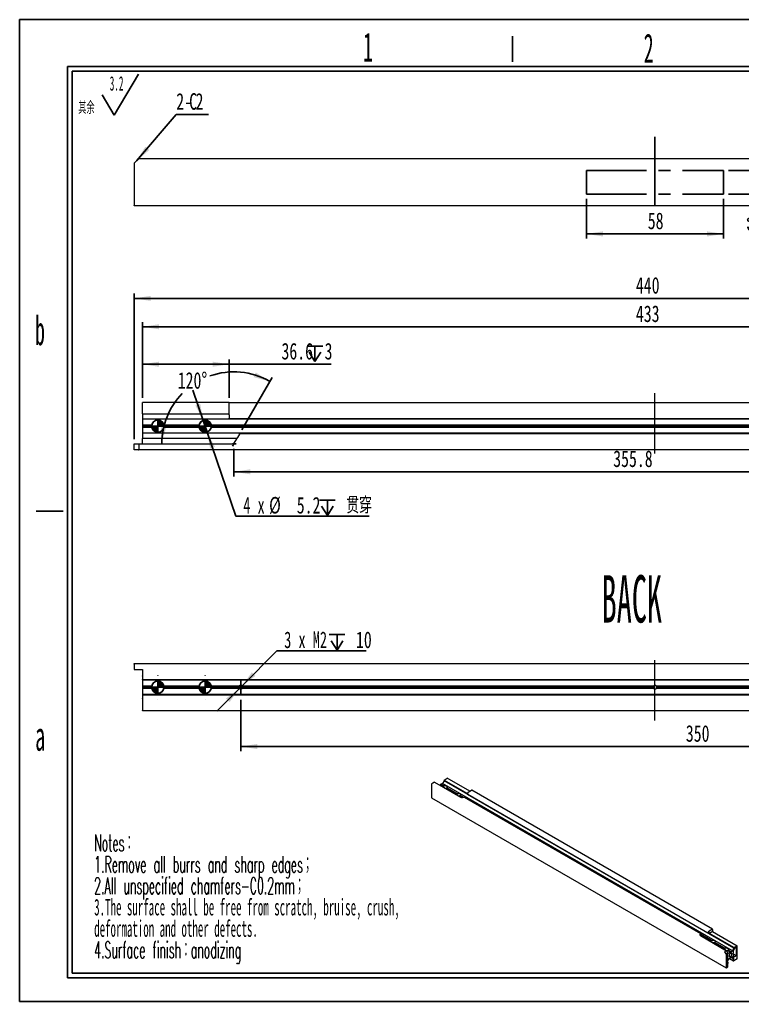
# Model space of a CAD drawing. Header units: millimetres. Extents: x 2 to 295, y 1 to 209.
# Drawn here: x 1.6 to 154.2, y 1.3 to 208.7 of the extents above; entities that cross this region are included whole.
import ezdxf

# ---------------------------------------------------------------- set-up
doc = ezdxf.new("R2010")
doc.units = ezdxf.units.MM
doc.linetypes.add('CENTERX2', pattern=[20.32, 12.7, -2.54, 2.54, -2.54])
doc.layers.add('SLD-0', color=179, linetype='Continuous')
doc.styles.add('SLDTEXTSTYLE0', font='TXT', dxfattribs={"width": 0.469, "bigfont": 'bigfont'})
doc.styles.add('SLDTEXTSTYLE1', font='TXT', dxfattribs={"width": 0.469})
doc.styles.add('SLDTEXTSTYLE15', font='TXT', dxfattribs={"width": 0.7})
doc.styles.add('SLDTEXTSTYLE16', font='TXT', dxfattribs={"width": 0.633333})
doc.styles.add('SLDTEXTSTYLE17', font='TXT', dxfattribs={"width": 0.7, "bigfont": 'bigfont'})
doc.styles.add('SLDTEXTSTYLE3', font='TXT', dxfattribs={"width": 0.484, "bigfont": 'bigfont'})
doc.styles.add('SLDTEXTSTYLE4', font='TXT', dxfattribs={"width": 0.484})
doc.styles.add('SLDTEXTSTYLE7', font='TXT', dxfattribs={"width": 0.5025})
doc.dimstyles.new('SLDDIMSTYLE0', dxfattribs={"dimtxt": 3.5, "dimasz": 3.5, "dimexe": 0, "dimexo": 0.0625, "dimgap": 0.875, "dimtad": 2, "dimlfac": 2, "dimrnd": 1e-09, "dimzin": 12, "dimdsep": 46, "dimtxsty": 'SLDTEXTSTYLE1', "dimsah": 1, "dimcen": 0.09, "dimadec": 0, "dimazin": 3, "dimtfac": 1, "dimtofl": 0, "dimtmove": 0, "dimatfit": 3, "dimfxl": 0, "dimfrac": 2, "dimtolj": 1, "dimtzin": 12, "dimarcsym": 0})
doc.dimstyles.new('SLDDIMSTYLE1', dxfattribs={"dimtxt": 3.5, "dimasz": 3.5, "dimexe": 0, "dimexo": 0.0625, "dimgap": 0.875, "dimtad": 0, "dimtih": 1, "dimtoh": 1, "dimdec": 4, "dimlfac": 2, "dimzin": 12, "dimdsep": 46, "dimtxsty": 'SLDTEXTSTYLE1', "dimsah": 1, "dimcen": 0.09, "dimadec": 1, "dimazin": 3, "dimtfac": 1, "dimtdec": 1, "dimtofl": 0, "dimtmove": 0, "dimatfit": 3, "dimfxl": 0, "dimfrac": 2, "dimtolj": 1, "dimtzin": 12, "dimarcsym": 0})
doc.dimstyles.new('SLDDIMSTYLE2', dxfattribs={"dimtxt": 3.5, "dimasz": 3.5, "dimexe": 0, "dimexo": 0.0625, "dimgap": 0.875, "dimtad": 0, "dimtih": 1, "dimtoh": 1, "dimdec": 1, "dimlfac": 2, "dimrnd": 1e-09, "dimzin": 12, "dimdsep": 46, "dimtxsty": 'SLDTEXTSTYLE1', "dimsah": 1, "dimcen": 0, "dimadec": 0, "dimazin": 3, "dimtfac": 1, "dimtmove": 0, "dimatfit": 3, "dimfxl": 0, "dimfrac": 2, "dimtolj": 1, "dimtzin": 12, "dimarcsym": 0})
doc.dimstyles.new('SLDDIMSTYLE3', dxfattribs={"dimtxt": 3.5, "dimasz": 3.5, "dimexe": 0, "dimexo": 0.0625, "dimgap": 0.875, "dimtad": 2, "dimlfac": 2, "dimrnd": 1e-09, "dimzin": 12, "dimdsep": 46, "dimtxsty": 'SLDTEXTSTYLE1', "dimsah": 1, "dimcen": 0.09, "dimadec": 0, "dimazin": 3, "dimtfac": 1, "dimtmove": 0, "dimatfit": 0, "dimfxl": 0, "dimfrac": 2, "dimtolj": 1, "dimtzin": 12, "dimarcsym": 0})

# ---------------------------------------------------------------- blocks, each defined once
blk = doc.blocks.new('SW_NOTE_0')
at = {"layer": 'SLD-0', "color": 0}
for q in [(12.74, 9.16), (5.08, 4.83)]:
    blk.add_line((7.63, 0.49), q, dxfattribs=at)
at = {"layer": 'SLD-0', "color": 0, "attachment_point": 1}
for s, insert, char_height, style in [('3.2', (6.66, 8.73), 3.032, 'SLDTEXTSTYLE1'), ('\\M+191B4\\M+1975D', (0, 3.41), 2.6458, 'SLDTEXTSTYLE0')]:
    blk.add_mtext(s, dxfattribs=dict(at, insert=insert, char_height=char_height, style=style))
blk = doc.blocks.new('SW_NOTE_1')
at = {"layer": 'SLD-0', "color": 0, "char_height": 3.5, "attachment_point": 1}
for s, insert, style in [('Notes\\M+18146', (0, 4.51), 'SLDTEXTSTYLE3'), ('1.Remove all burrs and sharp edges\\M+18147', (0, -0.01), 'SLDTEXTSTYLE3'), ('2.All unspecified chamfers-C0.2mm\\M+18147', (0, -4.53), 'SLDTEXTSTYLE3'), ('3.The surface shall be free from scratch, bruise, crush,', (0, -9.05), 'SLDTEXTSTYLE4'), ('deformation and other defects.', (0, -13.57), 'SLDTEXTSTYLE4'), ('4.Surface finish\\M+18146anodizing', (0, -18.09), 'SLDTEXTSTYLE3')]:
    blk.add_mtext(s, dxfattribs=dict(at, insert=insert, style=style))
blk = doc.blocks.new('_D')
at = {"layer": 'SLD-0'}
for p, q in [((46.83, 118.04), (46.83, 112.16)), ((224.73, 118.04), (224.73, 112.16)), ((46.83, 113.16), (224.73, 113.16))]:
    blk.add_line(p, q, dxfattribs=at)
for points in [[(46.83, 113.16), (50.33, 112.62), (50.33, 113.7)], [(224.73, 113.16), (221.23, 113.7), (221.23, 112.62)]]:
    blk.add_solid(points, dxfattribs=at)
at = {"layer": 'SLD-0', "insert": (126.95, 117.67), "char_height": 3.5, "attachment_point": 1, "style": 'SLDTEXTSTYLE15'}
blk.add_mtext('355.8', dxfattribs=at)
blk = doc.blocks.new('SW_SYMBOL_HOLE_DEPTH')
at = {"layer": 'SLD-0', "color": 0}
for p, q in [((0, 875), (800, 875)), ((100, 555), (400, 75)), ((400, 875), (400, 75)), ((700, 555), (400, 75))]:
    blk.add_line(p, q, dxfattribs=at)
blk = doc.blocks.new('_D_1')
at = {"layer": 'SLD-0'}
for p, q in [((27.53, 128.79), (27.53, 136.88)), ((45.83, 128.79), (45.83, 136.88)), ((27.53, 135.88), (45.83, 135.88)), ((45.83, 135.88), (67.36, 135.88))]:
    blk.add_line(p, q, dxfattribs=at)
for points in [[(27.53, 135.88), (31.03, 135.34), (31.03, 136.42)], [(45.83, 135.88), (42.33, 136.42), (42.33, 135.34)]]:
    blk.add_solid(points, dxfattribs=at)
at = {"layer": 'SLD-0', "xscale": 0.004072727272727273, "yscale": 0.004072727272727273, "zscale": 0.004072727272727273}
blk.add_blockref('SW_SYMBOL_HOLE_DEPTH', (62.34, 136.16), dxfattribs=at)
at = {"layer": 'SLD-0', "char_height": 3.5, "attachment_point": 1, "style": 'SLDTEXTSTYLE15'}
for s, insert in [('36.6', (56.89, 140.39)), ('3', (66, 140.39))]:
    blk.add_mtext(s, dxfattribs=dict(at, insert=insert))
blk = doc.blocks.new('_D_2')
at = {"layer": 'SLD-0'}
blk.add_line((48.53, 121.99), (54.95, 133.11), dxfattribs=at)
for start, end in [(60, 109.3054), (135.6509, 180)]:
    blk.add_arc((46.83, 119.04), 15.24, start, end, dxfattribs=at)
for points in [[(54.45, 132.24), (51.46, 134.13), (51.03, 133.15)], [(31.58, 119.04), (32.51, 122.46), (31.44, 122.58)]]:
    blk.add_solid(points, dxfattribs=at)
at = {"layer": 'SLD-0', "insert": (34.98, 134.21), "char_height": 3.5, "attachment_point": 1, "style": 'SLDTEXTSTYLE15'}
blk.add_mtext('120°', dxfattribs=at)
blk = doc.blocks.new('_D_3')
at = {"layer": 'SLD-0'}
for p, q in [((40.36, 124.02), (38.19, 130.39)), ((40.36, 124.02), (41.2, 121.56)), ((41.2, 121.56), (47.25, 103.77)), ((47.25, 103.77), (75.42, 103.77))]:
    blk.add_line(p, q, dxfattribs=at)
blk.add_arc((40.78, 122.79), 1.3, 71.2067, 153.5189, dxfattribs=at)
for points in [[(40.36, 124.02), (39.74, 127.51), (38.72, 127.16)], [(41.2, 121.56), (41.81, 118.07), (42.83, 118.42)]]:
    blk.add_solid(points, dxfattribs=at)
at = {"layer": 'SLD-0', "xscale": 0.004072727272727273, "yscale": 0.004072727272727273, "zscale": 0.004072727272727273}
blk.add_blockref('SW_SYMBOL_HOLE_DEPTH', (64.95, 103.62), dxfattribs=at)
at = {"layer": 'SLD-0', "char_height": 3.5, "attachment_point": 1}
for s, insert, style in [('%%c', (54.28, 107.85), 'SLDTEXTSTYLE15'), ('贯\\M+190FA', (70.59, 107.85), 'SLDTEXTSTYLE17'), ('4 x', (48.83, 107.85), 'SLDTEXTSTYLE16'), ('5.2', (60.12, 107.85), 'SLDTEXTSTYLE15')]:
    blk.add_mtext(s, dxfattribs=dict(at, insert=insert, style=style))
blk = doc.blocks.new('_D_5')
at = {"layer": 'SLD-0'}
for p, q in [((25.78, 120.04), (25.78, 150.79)), ((25.78, 149.79), (245.78, 149.79)), ((245.78, 120.04), (245.78, 150.79))]:
    blk.add_line(p, q, dxfattribs=at)
for points in [[(25.78, 149.79), (29.28, 149.25), (29.28, 150.33)], [(245.78, 149.79), (242.28, 150.33), (242.28, 149.25)]]:
    blk.add_solid(points, dxfattribs=at)
at = {"layer": 'SLD-0', "insert": (131.74, 154.3), "char_height": 3.5, "attachment_point": 1, "style": 'SLDTEXTSTYLE15'}
blk.add_mtext('440', dxfattribs=at)
blk = doc.blocks.new('_D_6')
at = {"layer": 'SLD-0'}
for p, q in [((27.53, 128.79), (27.53, 144.79)), ((27.53, 143.79), (244.03, 143.79)), ((244.03, 128.79), (244.03, 144.79))]:
    blk.add_line(p, q, dxfattribs=at)
for points in [[(27.53, 143.79), (31.03, 143.25), (31.03, 144.33)], [(244.03, 143.79), (240.53, 144.33), (240.53, 143.25)]]:
    blk.add_solid(points, dxfattribs=at)
at = {"layer": 'SLD-0', "insert": (131.74, 148.3), "char_height": 3.5, "attachment_point": 1, "style": 'SLDTEXTSTYLE15'}
blk.add_mtext('433', dxfattribs=at)
blk = doc.blocks.new('SW_CENTERMARKSYMBOL_0')
at = {"layer": 'SLD-0', "color": 0}
for p, q in [((0, 2.5), (0, 2.55)), ((-2.5, 0), (-2.55, 0)), ((0, 0), (-1.25, 0)), ((0, 0), (0, 1.25)), ((0, 0), (0, -1.25)), ((0, 0), (1.25, 0)), ((2.5, 0), (2.55, 0)), ((0, -2.5), (0, -2.55))]:
    blk.add_line(p, q, dxfattribs=at)
blk = doc.blocks.new('SW_CENTERMARKSYMBOL_1')
at = {"layer": 'SLD-0', "color": 0}
for p, q in [((0, 2.5), (0, 2.55)), ((-2.5, 0), (-2.55, 0)), ((0, 0), (-1.25, 0)), ((0, 0), (0, 1.25)), ((0, 0), (0, -1.25)), ((0, 0), (1.25, 0)), ((2.5, 0), (2.55, 0)), ((0, -2.5), (0, -2.55))]:
    blk.add_line(p, q, dxfattribs=at)
blk = doc.blocks.new('SW_DOWELSYMBOL_2')
at = {"linetype": 'Continuous', "lineweight": 0}
h = blk.add_hatch(color=0, dxfattribs=at)
edge = h.paths.add_edge_path(flags=0)
edge.add_arc((0, 0), 1.3, 180, 270)
edge.add_line((0, -1.3), (0, 0))
edge.add_line((0, 0), (-1.3, 0))
h = blk.add_hatch(color=0, dxfattribs=at)
edge = h.paths.add_edge_path(flags=0)
edge.add_arc((0, 0), 1.3, 0, 90)
edge.add_line((0, 1.3), (0, 0))
edge.add_line((0, 0), (1.3, 0))
at = {"layer": 'SLD-0', "color": 0}
blk.add_circle((0, 0), 1.3, dxfattribs=at)
blk = doc.blocks.new('SW_DOWELSYMBOL_3')
at = {"linetype": 'Continuous', "lineweight": 0}
h = blk.add_hatch(color=0, dxfattribs=at)
edge = h.paths.add_edge_path(flags=0)
edge.add_arc((0, 0), 1.3, 180, 270)
edge.add_line((0, -1.3), (0, 0))
edge.add_line((0, 0), (-1.3, 0))
h = blk.add_hatch(color=0, dxfattribs=at)
edge = h.paths.add_edge_path(flags=0)
edge.add_arc((0, 0), 1.3, 0, 90)
edge.add_line((0, 1.3), (0, 0))
edge.add_line((0, 0), (1.3, 0))
at = {"layer": 'SLD-0', "color": 0}
blk.add_circle((0, 0), 1.3, dxfattribs=at)
blk = doc.blocks.new('SW_RADIAL_DIMENSION_0')
at = {"layer": 'SLD-0', "color": 0}
for p, q in [((-8.91, -6.98), (-1.59, 0.43)), ((-1.59, 0.43), (17.28, 0.43)), ((-9.47, -7.55), (-14.2, -12.34)), ((-9.47, -7.55), (-8.91, -6.98))]:
    blk.add_line(p, q, dxfattribs=at)
for points in [[(-8.91, -6.98), (-6.06, -4.87), (-6.83, -4.11)], [(-9.47, -7.55), (-12.31, -9.66), (-11.55, -10.42)]]:
    blk.add_solid(points, dxfattribs=at)
at = {"layer": 'SLD-0', "color": 0, "xscale": 0.004072727272727273, "yscale": 0.004072727272727273, "zscale": 0.004072727272727273}
blk.add_blockref('SW_SYMBOL_HOLE_DEPTH', (9.53, 0.29), dxfattribs=at)
at = {"layer": 'SLD-0', "color": 0, "char_height": 3.5, "attachment_point": 1}
for s, insert, style in [('3 x M2', (0, 4.51), 'SLDTEXTSTYLE16'), ('10', (15.16, 4.51), 'SLDTEXTSTYLE15')]:
    blk.add_mtext(s, dxfattribs=dict(at, insert=insert, style=style))
blk = doc.blocks.new('_D_10')
at = {"layer": 'SLD-0'}
for p, q in [((48.28, 65), (48.28, 54.13)), ((223.28, 65), (223.28, 54.13)), ((223.28, 55.13), (48.28, 55.13))]:
    blk.add_line(p, q, dxfattribs=at)
for points in [[(48.28, 55.13), (51.78, 54.59), (51.78, 55.66)], [(223.28, 55.13), (219.78, 55.66), (219.78, 54.59)]]:
    blk.add_solid(points, dxfattribs=at)
at = {"layer": 'SLD-0', "insert": (142.29, 59.64), "char_height": 3.5, "attachment_point": 1, "style": 'SLDTEXTSTYLE15'}
blk.add_mtext('350', dxfattribs=at)
blk = doc.blocks.new('SW_CENTERMARKSYMBOL_5')
at = {"layer": 'SLD-0', "color": 0}
for p, q in [((-1.25, 0), (-1.65, 0)), ((0, 0), (-1.25, 0)), ((0, 1.25), (0, 1.65)), ((0, 0), (0, 1.25)), ((0, 0), (0, -1.25)), ((0, 0), (1.25, 0)), ((1.25, 0), (1.65, 0)), ((0, -1.25), (0, -1.65))]:
    blk.add_line(p, q, dxfattribs=at)
blk = doc.blocks.new('SW_CENTERMARKSYMBOL_9')
at = {"layer": 'SLD-0', "color": 0}
for p, q in [((0, 2.5), (0, 2.55)), ((-2.5, 0), (-2.55, 0)), ((0, 0), (-1.25, 0)), ((0, 0), (0, 1.25)), ((0, 0), (0, -1.25)), ((0, 0), (1.25, 0)), ((2.5, 0), (2.55, 0)), ((0, -2.5), (0, -2.55))]:
    blk.add_line(p, q, dxfattribs=at)
blk = doc.blocks.new('SW_CENTERMARKSYMBOL_10')
at = {"layer": 'SLD-0', "color": 0}
for p, q in [((0, 2.5), (0, 2.55)), ((-2.5, 0), (-2.55, 0)), ((0, 0), (-1.25, 0)), ((0, 0), (0, 1.25)), ((0, 0), (0, -1.25)), ((0, 0), (1.25, 0)), ((2.5, 0), (2.55, 0)), ((0, -2.5), (0, -2.55))]:
    blk.add_line(p, q, dxfattribs=at)
blk = doc.blocks.new('SW_DOWELSYMBOL_6')
at = {"linetype": 'Continuous', "lineweight": 0}
h = blk.add_hatch(color=0, dxfattribs=at)
edge = h.paths.add_edge_path(flags=0)
edge.add_arc((0, 0), 1.3, 180, 270)
edge.add_line((0, -1.3), (0, 0))
edge.add_line((0, 0), (-1.3, 0))
h = blk.add_hatch(color=0, dxfattribs=at)
edge = h.paths.add_edge_path(flags=0)
edge.add_arc((0, 0), 1.3, 0, 90)
edge.add_line((0, 1.3), (0, 0))
edge.add_line((0, 0), (1.3, 0))
at = {"layer": 'SLD-0', "color": 0}
blk.add_circle((0, 0), 1.3, dxfattribs=at)
blk = doc.blocks.new('SW_DOWELSYMBOL_7')
at = {"linetype": 'Continuous', "lineweight": 0}
h = blk.add_hatch(color=0, dxfattribs=at)
edge = h.paths.add_edge_path(flags=0)
edge.add_arc((0, 0), 1.3, 180, 270)
edge.add_line((0, -1.3), (0, 0))
edge.add_line((0, 0), (-1.3, 0))
h = blk.add_hatch(color=0, dxfattribs=at)
edge = h.paths.add_edge_path(flags=0)
edge.add_arc((0, 0), 1.3, 0, 90)
edge.add_line((0, 1.3), (0, 0))
edge.add_line((0, 0), (1.3, 0))
at = {"layer": 'SLD-0', "color": 0}
blk.add_circle((0, 0), 1.3, dxfattribs=at)
blk = doc.blocks.new('_D_11')
at = {"layer": 'SLD-0'}
for p, q in [((121.28, 170.82), (121.28, 162.41)), ((150.28, 170.82), (150.28, 162.41)), ((121.28, 163.41), (150.28, 163.41))]:
    blk.add_line(p, q, dxfattribs=at)
for points in [[(121.28, 163.41), (124.78, 162.87), (124.78, 163.95)], [(150.28, 163.41), (146.78, 163.95), (146.78, 162.87)]]:
    blk.add_solid(points, dxfattribs=at)
at = {"layer": 'SLD-0', "insert": (134.25, 167.92), "char_height": 3.5, "attachment_point": 1, "style": 'SLDTEXTSTYLE15'}
blk.add_mtext('58', dxfattribs=at)
blk = doc.blocks.new('_D_12')
at = {"layer": 'SLD-0'}
for p, q in [((159.62, 176.82), (159.62, 183.55)), ((151.28, 176.82), (160.62, 176.82)), ((159.62, 171.82), (159.62, 176.82)), ((151.28, 171.82), (160.62, 171.82)), ((159.62, 171.82), (159.62, 163.88))]:
    blk.add_line(p, q, dxfattribs=at)
for points in [[(159.62, 176.82), (160.16, 180.32), (159.08, 180.32)], [(159.62, 171.82), (159.08, 168.32), (160.16, 168.32)]]:
    blk.add_solid(points, dxfattribs=at)
at = {"layer": 'SLD-0', "insert": (155.11, 163.88), "char_height": 3.5, "attachment_point": 1, "rotation": 90, "style": 'SLDTEXTSTYLE15'}
blk.add_mtext('10', dxfattribs=at)
blk = doc.blocks.new('SW_CHAMFER_DIMENSION_0')
at = {"layer": 'SLD-0', "color": 0}
for p, q in [((-8.39, -9.82), (0, 0)), ((0, 0), (6.81, 0))]:
    blk.add_line(p, q, dxfattribs=at)
blk.add_solid([(-8.39, -9.82), (-5.71, -7.51), (-6.53, -6.81)], dxfattribs=at)
at = {"layer": 'SLD-0', "color": 0, "char_height": 3.5, "attachment_point": 1, "style": 'SLDTEXTSTYLE15'}
for s, insert in [('2-', (0, 4.51)), ('C', (2.72, 4.51)), ('2', (4.08, 4.51))]:
    blk.add_mtext(s, dxfattribs=dict(at, insert=insert))

msp = doc.modelspace()

# ---------------------------------------------------------------- linework, layer by layer
at = {"color": 7, "linetype": 'Continuous', "lineweight": 15}
for p, q in [((26.678305, 179.219094), (25.778305, 178.319094)), ((26.778305, 179.319094), (26.678305, 179.219094)), ((26.778305, 179.319094), (244.778305, 179.319094)), ((25.778305, 178.319094), (25.778305, 169.419094)), ((25.778305, 169.319094), (25.778305, 169.419094)), ((245.778305, 169.319094), (25.778305, 169.319094)), ((27.528305, 125.395336), (27.528305, 127.790311)), ((45.828305, 127.790311), (27.528305, 127.790311)), ((45.828305, 127.690311), (45.828305, 127.790311)), ((45.828305, 127.790311), (225.728305, 127.790311)), ((45.828305, 125.231732), (45.828305, 127.690311)), ((27.528305, 125.395336), (45.828305, 125.395336)), ((27.528305, 125.395336), (27.528305, 124.295336)), ((45.828305, 125.161021), (45.828305, 125.231732)), ((45.828305, 125.161021), (45.828305, 124.461021)), ((45.828305, 124.431732), (45.828305, 124.461021)), ((45.828305, 124.431732), (225.728305, 124.431732)), ((244.028305, 124.295336), (27.528305, 124.295336)), ((27.528305, 124.295336), (27.528305, 123.040311)), ((29.50257, 123.040311), (27.528305, 123.040311)), ((27.528305, 123.040311), (27.528305, 122.790311)), ((29.478305, 122.790311), (27.528305, 122.790311)), ((27.528305, 122.790311), (27.528305, 122.540311)), ((29.50257, 122.540311), (27.528305, 122.540311)), ((27.528305, 122.540311), (27.528305, 121.285286)), ((39.50257, 123.040311), (32.05404, 123.040311)), ((39.50257, 122.540311), (32.05404, 122.540311)), ((39.478305, 122.790311), (32.078305, 122.790311)), ((229.50257, 123.040311), (42.05404, 123.040311)), ((229.50257, 122.540311), (42.05404, 122.540311)), ((229.478305, 122.790311), (42.078305, 122.790311)), ((244.028305, 121.285286), (27.528305, 121.285286)), ((27.528305, 121.285286), (27.528305, 120.185286)), ((47.11698, 119.540311), (47.583813, 120.348889)), ((47.583813, 120.348889), (47.624638, 120.4196)), ((48.028783, 121.1196), (47.624638, 120.4196)), ((48.028783, 121.1196), (48.045694, 121.148889)), ((223.510917, 121.148889), (48.045694, 121.148889)), ((25.778305, 117.790311), (25.778305, 119.040311)), ((25.778305, 119.040311), (26.778305, 119.040311)), ((26.778305, 119.040311), (26.778305, 117.890311)), ((26.778305, 119.040311), (46.250955, 119.040311)), ((27.528305, 119.040311), (27.528305, 120.185286)), ((47.489357, 120.185286), (27.528305, 120.185286)), ((26.678305, 117.790311), (25.778305, 117.790311)), ((244.878305, 117.790311), (26.678305, 117.790311)), ((25.778305, 72.650702), (245.778305, 72.650702)), ((25.778305, 72.550702), (25.778305, 72.650702)), ((25.778305, 72.550702), (25.778305, 71.400702)), ((25.778305, 71.400702), (27.528305, 71.400702)), ((27.528305, 71.400702), (27.528305, 70.092124)), ((27.528305, 70.021413), (27.528305, 70.092124)), ((27.528305, 70.021413), (27.528305, 69.321413)), ((27.528305, 69.292124), (27.528305, 69.321413)), ((27.528305, 69.292124), (244.028305, 69.292124)), ((27.528305, 69.292124), (27.528305, 69.155727)), ((244.028305, 69.155727), (27.528305, 69.155727)), ((27.528305, 69.155727), (27.528305, 67.900702)), ((29.50257, 67.900702), (27.528305, 67.900702)), ((27.528305, 67.900702), (27.528305, 67.650702)), ((29.478305, 67.650702), (27.528305, 67.650702)), ((27.528305, 67.650702), (27.528305, 67.400702)), ((29.50257, 67.400702), (27.528305, 67.400702)), ((27.528305, 67.400702), (27.528305, 66.145677)), ((39.50257, 67.900702), (32.05404, 67.900702)), ((39.50257, 67.400702), (32.05404, 67.400702)), ((39.478305, 67.650702), (32.078305, 67.650702)), ((47.966055, 67.900702), (42.05404, 67.900702)), ((47.966055, 67.400702), (42.05404, 67.400702)), ((47.878305, 67.650702), (42.078305, 67.650702)), ((135.466055, 67.900702), (48.590555, 67.900702)), ((135.466055, 67.400702), (48.590555, 67.400702)), ((135.378305, 67.650702), (48.678305, 67.650702)), ((222.966055, 67.900702), (136.090555, 67.900702)), ((222.966055, 67.400702), (136.090555, 67.400702)), ((222.878305, 67.650702), (136.178305, 67.650702)), ((244.028305, 66.145677), (27.528305, 66.145677)), ((27.528305, 66.145677), (27.528305, 66.009281)), ((244.028305, 66.009281), (27.528305, 66.009281)), ((27.528305, 65.979991), (27.528305, 66.009281)), ((27.528305, 65.979991), (27.528305, 65.279991)), ((27.528305, 65.209281), (27.528305, 65.279991)), ((27.528305, 65.209281), (27.528305, 62.750702)), ((27.528305, 62.650702), (27.528305, 62.750702)), ((244.028305, 62.650702), (27.528305, 62.650702)), ((91.219199, 47.886329), (90.908072, 47.347441)), ((91.219199, 48.016975), (91.8966, 48.408031)), ((91.219199, 48.016975), (91.219199, 47.886329)), ((91.219199, 48.016975), (96.154074, 45.168133)), ((152.454646, 12.535858), (91.219199, 47.886329)), ((96.648289, 45.664939), (91.8966, 48.408031)), ((88.827757, 47.371267), (88.573198, 47.224265)), ((88.573198, 47.224265), (88.573198, 44.31738)), ((89.209595, 47.591702), (88.884325, 47.403928)), ((89.209595, 47.591702), (94.717292, 44.412176)), ((90.411676, 47.060878), (90.270393, 46.979316)), ((90.970082, 46.738516), (90.411676, 47.060878)), ((90.553097, 47.142518), (90.482392, 47.020054)), ((90.908072, 47.347441), (90.553097, 47.142518)), ((91.111504, 46.820157), (90.553097, 47.142518)), ((152.143519, 11.99697), (90.908072, 47.347441)), ((93.79851, 45.1057), (91.691747, 46.321908)), ((93.939931, 45.187341), (91.833169, 46.403549)), ((96.348947, 45.492133), (97.044338, 45.893573)), ((147.94774, 16.52119), (97.064336, 45.895554)), ((88.581484, 44.299066), (150.806881, 8.377109)), ((95.103444, 44.352377), (94.520174, 44.689092)), ((95.326515, 44.386883), (94.661596, 44.770733)), ((95.103662, 44.352411), (95.464403, 44.408212)), ((95.49595, 44.403525), (145.363194, 15.615778)), ((96.328947, 45.47102), (96.130957, 45.128092)), ((96.130958, 45.0819), (147.014362, 15.707537)), ((145.354741, 15.607132), (145.258081, 15.398881)), ((145.438422, 15.493464), (145.335184, 15.271041)), ((145.335184, 15.271041), (145.335184, 15.19267)), ((145.361609, 15.175834), (150.869306, 11.996309)), ((145.363194, 15.615778), (145.446875, 15.567433)), ((147.538625, 14.082192), (145.365629, 15.336636)), ((147.680046, 14.163833), (145.425401, 15.465412)), ((147.014361, 15.753728), (147.212351, 16.096657)), ((147.278625, 15.850528), (147.034361, 15.709517)), ((147.927742, 16.519209), (147.232351, 16.117769)), ((147.956026, 16.045613), (147.278625, 15.654558)), ((147.278625, 15.654558), (147.278625, 15.850528)), ((152.454646, 12.666504), (147.278625, 15.654558)), ((147.956026, 16.502876), (147.956026, 16.045613)), ((147.956026, 16.045613), (153.132048, 13.057559)), ((150.367052, 12.449376), (148.26029, 13.665584)), ((150.508473, 12.531017), (148.401711, 13.747225)), ((152.143519, 11.99697), (152.454646, 12.535858)), ((152.594646, 12.455011), (152.283519, 11.916123)), ((152.454646, 12.666504), (153.132048, 13.057559)), ((152.454646, 12.535858), (152.454646, 12.666504)), ((152.948761, 12.659437), (152.594646, 12.455011)), ((152.948761, 12.659437), (152.948761, 10.957749)), ((153.132048, 10.313982), (153.132048, 13.057559)), ((150.544037, 11.808535), (150.869306, 11.996309)), ((150.798595, 11.302309), (150.544037, 11.743217)), ((151.152149, 11.506411), (150.798595, 11.302309)), ((150.798595, 11.302309), (150.798595, 8.395423)), ((150.869306, 11.996309), (151.152149, 11.506411)), ((150.969775, 11.822291), (150.981022, 11.815799)), ((150.975398, 11.812552), (150.981022, 11.815799)), ((150.981022, 11.815799), (150.981022, 11.802811)), ((150.981882, 10.952496), (151.152149, 11.050789)), ((150.981882, 9.250809), (150.981882, 10.952496)), ((151.152149, 10.853085), (150.981882, 10.951378)), ((151.222859, 10.812251), (150.981882, 10.951365)), ((151.152149, 10.689777), (150.981882, 10.78807)), ((151.152149, 10.279865), (150.981882, 10.378158)), ((151.082928, 11.626303), (151.292149, 11.505484)), ((151.647123, 11.710406), (151.088717, 12.032768)), ((151.152149, 11.050789), (151.152149, 11.506411)), ((151.152149, 10.853085), (151.152149, 11.050789)), ((151.222859, 10.812251), (151.152149, 10.853085)), ((151.152149, 10.689777), (151.222859, 10.812251)), ((151.152149, 10.279865), (151.152149, 10.689777)), ((151.788545, 11.792047), (151.230138, 12.114408)), ((151.292149, 11.505484), (151.647123, 11.710406)), ((151.647123, 10.403941), (151.292149, 10.199019)), ((151.647123, 11.710406), (151.717834, 11.669573)), ((151.717834, 10.526416), (151.647123, 10.403941)), ((151.788545, 10.485582), (151.717828, 10.526406)), ((151.717834, 11.669573), (151.788545, 11.792047)), ((151.788545, 10.485582), (151.717834, 10.526416)), ((151.788545, 11.792047), (152.143519, 11.99697)), ((152.143519, 10.690504), (151.788545, 10.485582)), ((152.454646, 10.18422), (151.86058, 10.527167)), ((152.454646, 10.510836), (152.143469, 10.690475)), ((152.454646, 10.510836), (152.143519, 10.690504)), ((152.283519, 11.506212), (152.212809, 11.383737)), ((152.212809, 11.383737), (152.283519, 11.342903)), ((152.283519, 11.916123), (152.283519, 11.506212)), ((152.283519, 11.342903), (152.283519, 10.932992)), ((152.283519, 11.341785), (152.948761, 10.957749)), ((152.283519, 10.932992), (152.594646, 10.753323)), ((152.454646, 10.18422), (152.454646, 10.510836)), ((152.594646, 10.753323), (152.948761, 10.957749)), ((150.826879, 8.37909), (151.152149, 8.566864)), ((150.981882, 9.984954), (151.152149, 10.279865)), ((151.292149, 10.199019), (150.981882, 9.661621)), ((151.245284, 9.476505), (150.981882, 9.628564)), ((151.152149, 9.349101), (150.981882, 9.447394)), ((151.152149, 9.349101), (150.981882, 9.250809)), ((151.080085, 9.390703), (151.225286, 9.474525)), ((151.245286, 9.430314), (151.152149, 9.268996)), ((151.152149, 8.566864), (151.152149, 9.349101)), ((151.547992, 10.346714), (152.388372, 9.861572)), ((152.388372, 9.861572), (152.190382, 9.975907)), ((152.210382, 10.043209), (152.454646, 10.18422)), ((153.103763, 10.264993), (152.408372, 9.863552))]:
    msp.add_line(p, q, dxfattribs=at)
at = {"color": 7, "linetype": 'Continuous', "lineweight": 15, "flags": 128}
for points in [[(90.889201, 46.622086), (90.897479, 46.644592), (90.970082, 46.738516)], [(91.111504, 46.820157), (91.274203, 46.86207), (91.45186, 46.869818), (91.623621, 46.842492), (91.769321, 46.783299), (91.871857, 46.699188), (91.919193, 46.600033), (91.905772, 46.497473), (91.833169, 46.403549)], [(91.691747, 46.321908), (91.529048, 46.279995), (91.490062, 46.275216)], [(93.717628, 44.98927), (93.725906, 45.011776), (93.79851, 45.1057)], [(93.939931, 45.187341), (94.10263, 45.229254), (94.280288, 45.237002), (94.452048, 45.209676), (94.597748, 45.150483), (94.700285, 45.066372), (94.74762, 44.967217), (94.734199, 44.864657), (94.661596, 44.770733)], [(94.520174, 44.689092), (94.357475, 44.647179), (94.318489, 44.6424)], [(96.130958, 45.0819), (96.129093, 45.0832), (96.124825, 45.088958), (96.122809, 45.097091), (96.123216, 45.1069), (96.126012, 45.117539), (96.130957, 45.128092)], [(147.014361, 15.753728), (147.009416, 15.743175), (147.00662, 15.732536), (147.006213, 15.722728), (147.008229, 15.714594), (147.012497, 15.708836), (147.018647, 15.70595), (147.02615, 15.706183), (147.034361, 15.709517)], [(147.457743, 13.965762), (147.466022, 13.988268), (147.538625, 14.082192)], [(147.680046, 14.163833), (147.842746, 14.205746), (148.020403, 14.213494), (148.192163, 14.186167), (148.337864, 14.126974), (148.4404, 14.042863), (148.487736, 13.943708), (148.474314, 13.841149), (148.401711, 13.747225)], [(148.26029, 13.665584), (148.09759, 13.623671), (148.058604, 13.618892)], [(150.286171, 12.332945), (150.294449, 12.355452), (150.367052, 12.449376)], [(150.508473, 12.531017), (150.671173, 12.57293), (150.84883, 12.580678), (151.02059, 12.553351), (151.166291, 12.494158), (151.268827, 12.410047), (151.316163, 12.310892), (151.302741, 12.208333), (151.230138, 12.114408)], [(151.088717, 12.032768), (150.926018, 11.990855), (150.875817, 11.985031)], [(151.434991, 10.934713), (151.456521, 10.822151), (151.517834, 10.751584), (151.609595, 10.733755), (151.717834, 10.771378), (151.826073, 10.858725), (151.917834, 10.982499), (151.979147, 11.123856), (152.000677, 11.261276), (151.979147, 11.373837), (151.917834, 11.444404), (151.826073, 11.462233), (151.717834, 11.424611), (151.609595, 11.337263), (151.517834, 11.213489), (151.456521, 11.072132), (151.434991, 10.934713)], [(151.245286, 9.430314), (151.25023, 9.440867), (151.253026, 9.451506), (151.253434, 9.461314), (151.251417, 9.469448), (151.24715, 9.475206), (151.241, 9.478092), (151.233496, 9.477859), (151.225286, 9.474525)], [(152.210382, 10.043209), (152.202172, 10.037063), (152.194668, 10.028633), (152.188518, 10.018646), (152.184251, 10.007962), (152.182234, 9.9975), (152.182642, 9.988161), (152.185438, 9.980751), (152.190382, 9.975907)]]:
    msp.add_lwpolyline(points, dxfattribs=at)
at = {"color": 7, "linetype": 'Continuous', "lineweight": 15}
for centre, radius, start, end in [((30.778305, 122.790311), 1.3, 168.91251079, 180), ((30.778305, 122.790311), 1.3, 180, 191.08748921), ((30.778305, 122.790311), 1.3, 11.08748921, 168.91251079), ((30.778305, 122.790311), 1.3, 191.08748921, 348.91251079), ((30.778305, 122.790311), 1.3, 0, 11.08748921), ((30.778305, 122.790311), 1.3, 348.91251079, 0), ((40.778305, 122.790311), 1.3, 168.91251079, 180), ((40.778305, 122.790311), 1.3, 180, 191.08748921), ((40.778305, 122.790311), 1.3, 11.08748921, 168.91251079), ((40.778305, 122.790311), 1.3, 191.08748921, 348.91251079), ((40.778305, 122.790311), 1.3, 0, 11.08748921), ((40.778305, 122.790311), 1.3, 348.91251079, 0), ((46.250955, 120.040311), 1, 270, 330), ((26.678305, 117.890311), 0.1, 270, 0), ((30.778305, 67.650702), 1.3, 11.08748921, 168.91251079), ((40.778305, 67.650702), 1.3, 11.08748921, 168.91251079), ((30.778305, 67.650702), 1.3, 168.91251079, 180), ((30.778305, 67.650702), 1.3, 180, 191.08748921), ((30.778305, 67.650702), 1.3, 191.08748921, 348.91251079), ((30.778305, 67.650702), 1.3, 0, 11.08748921), ((30.778305, 67.650702), 1.3, 348.91251079, 0), ((40.778305, 67.650702), 1.3, 168.91251079, 180), ((40.778305, 67.650702), 1.3, 180, 191.08748921), ((40.778305, 67.650702), 1.3, 191.08748921, 348.91251079), ((40.778305, 67.650702), 1.3, 0, 11.08748921), ((40.778305, 67.650702), 1.3, 348.91251079, 0), ((48.278305, 67.650702), 0.4, 141.31781255, 180), ((48.278305, 67.650702), 0.4, 180, 218.68218745), ((48.278305, 67.650702), 0.4, 38.68218745, 141.31781255), ((48.278305, 67.650702), 0.4, 218.68218745, 321.31781255), ((48.278305, 67.650702), 0.4, 360, 38.68218745), ((48.278305, 67.650702), 0.4, 321.31781255, 360), ((135.778305, 67.650702), 0.4, 141.31781255, 180), ((135.778305, 67.650702), 0.4, 180, 218.68218745), ((135.778305, 67.650702), 0.4, 38.68218745, 141.31781255), ((135.778305, 67.650702), 0.4, 218.68218745, 321.31781255), ((135.778305, 67.650702), 0.4, 0, 38.68218745), ((135.778305, 67.650702), 0.4, 321.31781255, 0), ((97.056054, 45.877218), 0.020119, 65.69288095, 125.61757748), ((88.592798, 44.315217), 0.019719, 173.70115247, 234.98666713), ((94.999455, 44.957523), 0.614019, 242.64282515, 279.77109698), ((96.379487, 45.443172), 0.057705, 121.95467165, 151.14439112), ((145.42389, 15.340292), 0.175856, 160.53899809, 249.2579248), ((147.262891, 16.068808), 0.057705, 121.95467165, 151.14439112), ((147.938783, 16.505673), 0.017468, 350.78596301, 129.20328524), ((150.815838, 8.392626), 0.017468, 170.78596301, 309.20328524), ((152.396656, 9.879906), 0.020118, 245.68604784, 305.61817266), ((153.070639, 10.316777), 0.061472, 302.60547834, 357.39452151)]:
    msp.add_arc(centre, radius, start, end, dxfattribs=at)
for centre, major_axis, ratio, start_param, end_param in [((88.856041, 47.387595), (0.04, 0.023095), 0.0000703729, 0.785357533, 2.3561538591), ((91.401626, 46.489379), (0.52, -0.300238), 0.0000703729, 3.7335182562, 3.9270314486), ((91.401626, 46.489379), (0.36771, 0.636859), 0.5773346305, 1.3773237663, 1.5708369588), ((91.401626, 46.489379), (0.36771, 0.636859), 0.5773346305, 4.7124296124, 4.9059428049), ((94.230053, 44.856562), (0.52, -0.300238), 0.0000703729, 3.7335182561, 3.9270314482), ((94.230053, 44.856562), (0.36771, 0.636859), 0.5773346305, 1.3773237663, 1.5708369588), ((94.230053, 44.856562), (0.36771, 0.636859), 0.5773346305, 4.7124296124, 4.9059428049), ((95.464403, 44.37555), (0.043565, 0.01378), 0.6979426888, 0.5681243872, 1.3535225506), ((145.354741, 15.574471), (0.007779, 0.04156), 0.218402591, 6.2063640179, 6.9917621813), ((145.438422, 15.526126), (0.007779, 0.04156), 0.218402591, 3.8501695277, 6.2063640179), ((147.970168, 13.833054), (0.52, -0.300238), 0.0000703729, 3.7335182595, 3.927031452), ((147.970168, 13.833054), (0.36771, 0.636859), 0.5773346305, 1.3773237663, 1.5708369588), ((147.970168, 13.833054), (0.36771, 0.636859), 0.5773346305, 4.7124296124, 4.9059428049), ((150.798595, 12.200238), (0.52, -0.300238), 0.0000703729, 3.7335182594, 3.927031452), ((150.798595, 12.200238), (0.36771, 0.636859), 0.5773346305, 1.3773237663, 1.5708369588), ((150.572321, 11.759545), (-0.028285, 0.048989), 0.5773346305, 6.2831446751, 7.8539410019), ((150.798595, 12.200238), (0.36771, 0.636859), 0.5773346305, 4.7124296124, 4.9059428049)]:
    msp.add_ellipse(centre, major_axis=major_axis, ratio=ratio, start_param=start_param, end_param=end_param, dxfattribs=at)
for points, knots in [([(91.421552, 46.314767), (91.420116, 46.317713), (91.41487, 46.328486), (91.399909, 46.349427), (91.382023, 46.371186), (91.36013, 46.393182), (91.337986, 46.41249), (91.30917, 46.433154), (91.283552, 46.448033), (91.254762, 46.46198), (91.22708, 46.47244), (91.190565, 46.481803), (91.159695, 46.485148), (91.13694, 46.485906), (91.128419, 46.484734), (91.127376, 46.48459)], [0, 0, 0, 0, 0.027579392, 0.1008216883, 0.2119534365, 0.2597627029, 0.3557873367, 0.4531798753, 0.5519720924, 0.6016136563, 0.7209677306, 0.8014994912, 0.9238347861, 0.9906787528, 1, 1, 1, 1]), ([(94.243394, 44.685751), (94.231524, 44.705893), (94.195826, 44.766467), (94.099737, 44.826069), (94.010346, 44.858495), (93.967687, 44.850306), (93.960677, 44.848961)], [0, 0, 0, 0, 0.2002130606, 0.6021032047, 0.9346118142, 1, 1, 1, 1]), ([(147.98351, 13.662243), (147.971639, 13.682385), (147.935942, 13.742958), (147.839852, 13.802561), (147.750461, 13.834987), (147.707802, 13.826798), (147.700792, 13.825453)], [0, 0, 0, 0, 0.2002130606, 0.60210320474, 0.93461181421, 1, 1, 1, 1]), ([(150.817354, 12.026299), (150.814092, 12.032731), (150.802839, 12.054922), (150.770625, 12.092256), (150.730601, 12.127741), (150.690987, 12.153298), (150.653005, 12.172989), (150.60598, 12.189311), (150.560502, 12.197537), (150.533894, 12.195335), (150.525718, 12.194658)], [0, 0, 0, 0, 0.0609694778, 0.2103458863, 0.403640283, 0.5027971129, 0.6026915726, 0.7627784337, 0.9271019655, 1, 1, 1, 1])]:
    msp.add_open_spline(points, degree=3, knots=knots, dxfattribs=at)
at = {"layer": 'SLD-0'}
for p, q in [((1.59068, 208.673741), (295.106559, 208.673741)), ((1.59068, 1.29378), (1.59068, 208.673741)), ((12.674821, 7.218922), (12.674821, 197.810981)), ((12.674821, 197.810981), (289.181417, 197.810981)), ((135.778305, 179.319094), (135.778305, 183.947119)), ((135.778305, 179.319094), (135.778305, 169.319094)), ((46.86698, 119.107298), (46.578305, 118.607298)), ((46.750955, 119.040311), (47.328305, 119.040311)), ((289.181417, 7.218922), (12.674821, 7.218922)), ((295.106559, 1.29378), (1.59068, 1.29378))]:
    msp.add_line(p, q, dxfattribs=at)
at = {"layer": 'SLD-0', "color": 6, "linetype": 'Continuous'}
for p, q in [((105.701039, 199.786029), (105.701039, 205.169493)), ((11.687298, 6.231398), (11.687298, 198.798505)), ((11.687298, 198.798505), (290.168941, 198.798505)), ((10.804562, 104.852698), (5.068071, 104.852698)), ((290.168941, 6.231398), (11.687298, 6.231398))]:
    msp.add_line(p, q, dxfattribs=at)
at = {"layer": 'SLD-0', "linetype": 'CENTERX2'}
for p, q in [((121.278305, 176.819094), (150.278305, 176.819094)), ((121.278305, 176.819094), (121.278305, 171.819094)), ((150.278305, 176.819094), (150.278305, 171.819094)), ((121.278305, 171.819094), (150.278305, 171.819094))]:
    msp.add_line(p, q, dxfattribs=at)
at = {"layer": 'SLD-0', "linetype": 'CENTERX2', "lineweight": 0}
for p, q in [((135.778305, 117.040311), (135.778305, 129.790311)), ((135.778305, 60.650702), (135.778305, 73.400702))]:
    msp.add_line(p, q, dxfattribs=at)
msp.add_arc((48.278305, 67.650702), 0.4, 38.68218745, 141.31781255, dxfattribs=at)

# ---------------------------------------------------------------- block references
at = {"layer": 'SLD-0'}
for name, p in [('SW_NOTE_0', (13.959387, 187.987413)), ('SW_CHAMFER_DIMENSION_0', (34.669746, 188.638469)), ('SW_CENTERMARKSYMBOL_0', (30.778305, 122.790311)), ('SW_CENTERMARKSYMBOL_1', (40.778305, 122.790311)), ('SW_DOWELSYMBOL_3', (30.778305, 122.790311)), ('SW_DOWELSYMBOL_2', (40.778305, 122.790311)), ('SW_RADIAL_DIMENSION_0', (57.466264, 74.916864)), ('SW_CENTERMARKSYMBOL_9', (30.778305, 67.650702)), ('SW_DOWELSYMBOL_7', (30.778305, 67.650702)), ('SW_CENTERMARKSYMBOL_10', (40.778305, 67.650702)), ('SW_DOWELSYMBOL_6', (40.778305, 67.650702)), ('SW_CENTERMARKSYMBOL_5', (48.278305, 67.650702))]:
    msp.add_blockref(name, p, dxfattribs=at)
at = {"layer": 'SLD-0', "color": 5}
msp.add_blockref('SW_NOTE_1', (17.332903, 31.999693), dxfattribs=at)

# ---------------------------------------------------------------- texts
at = {"layer": 'SLD-0', "attachment_point": 1}
for s, insert, char_height, style in [('1', (74.110982, 205.971184), 6.172023, 'SLDTEXTSTYLE7'), ('2', (133.388063, 205.727562), 6.172023, 'SLDTEXTSTYLE7'), ('b', (4.834643, 146.091775), 6.172023, 'SLDTEXTSTYLE7'), ('BACK', (124.505547, 91.318328), 10, 'SLDTEXTSTYLE1'), ('a', (4.879794, 60.423441), 6.172023, 'SLDTEXTSTYLE7')]:
    msp.add_mtext(s, dxfattribs=dict(at, insert=insert, char_height=char_height, style=style))

# ---------------------------------------------------------------- dimensions: what is measured, and where the dimension line sits
at = {"layer": 'SLD-0'}
dim = msp.add_linear_dim(base=(159.622654, 176.819094), p1=(150.278305, 171.819094), p2=(150.278305, 176.819094), angle=90, dimstyle='SLDDIMSTYLE3', dxfattribs=at)
dim.commit()
dim.dimension.update_dxf_attribs({"geometry": '_D_12', "text_midpoint": (159.622654, 165.2452), "dimtype": 160})
for base, p1, p2, picture, middle in [((150.278305, 163.409659), (121.278305, 171.819094), (150.278305, 171.819094), '_D_11', (135.607661, 163.409659)), ((245.778305, 149.790311), (25.778305, 119.040311), (245.778305, 119.040311), '_D_5', (133.785738, 149.790311)), ((244.028305, 143.790311), (27.528305, 127.790311), (244.028305, 127.790311), '_D_6', (133.785738, 143.790311)), ((224.728305, 113.158406), (46.828305, 119.040311), (224.728305, 119.040311), '_D', (130.354861, 113.158406)), ((48.278305, 55.125542), (223.278305, 66.000702), (48.278305, 66.000702), '_D_10', (144.330292, 55.125542))]:
    dim = msp.add_linear_dim(base=base, p1=p1, p2=p2, dimstyle='SLDDIMSTYLE0', dxfattribs=at)
    dim.commit()
    dim.dimension.update_dxf_attribs({"geometry": picture, "text_midpoint": middle, "dimtype": 160})
dim = msp.add_linear_dim(base=(45.828305, 135.878255), p1=(27.528305, 127.790311), p2=(45.828305, 127.790311), text='<>{\\fGDT;x}3', dimstyle='SLDDIMSTYLE0', dxfattribs=at)
dim.commit()
dim.dimension.update_dxf_attribs({"geometry": '_D_1', "text_midpoint": (62.128882, 135.878255), "dimtype": 160})
dim = msp.add_angular_dim_2l(base=(48.248975, 134.218403), line1=((48.028783, 121.1196), (47.624638, 120.4196)), line2=((46.250955, 119.040311), (25.778305, 119.040311)), dimstyle='SLDDIMSTYLE1', dxfattribs=at)
dim.commit()
dim.dimension.update_dxf_attribs({"geometry": '_D_2', "text_midpoint": (38.385669, 131.733406), "dimtype": 162})
dim = msp.add_diameter_dim_2p(p1=(41.196721, 121.559486), p2=(40.35989, 124.021135), text='4 x <> {\\fGDT;x} 贯穿\\P', dimstyle='SLDDIMSTYLE2', dxfattribs=at)
dim.commit()
dim.dimension.update_dxf_attribs({"geometry": '_D_3', "text_midpoint": (62.128882, 105.588573), "dimtype": 163})

doc.saveas('drawing.dxf')
